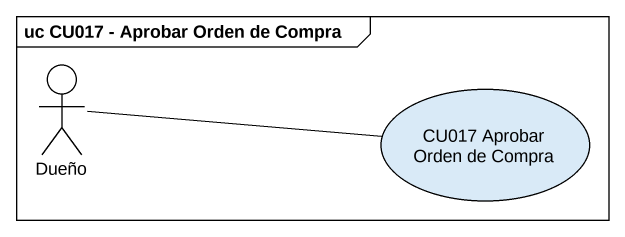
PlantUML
@startuml
mainframe uc CU017 - Aprobar Orden de Compra
actor Dueño
usecase "CU017 Aprobar Orden de Compra" as CU017_Aprobar_Orden_de
Dueño -right- CU017_Aprobar_Orden_de
@enduml
